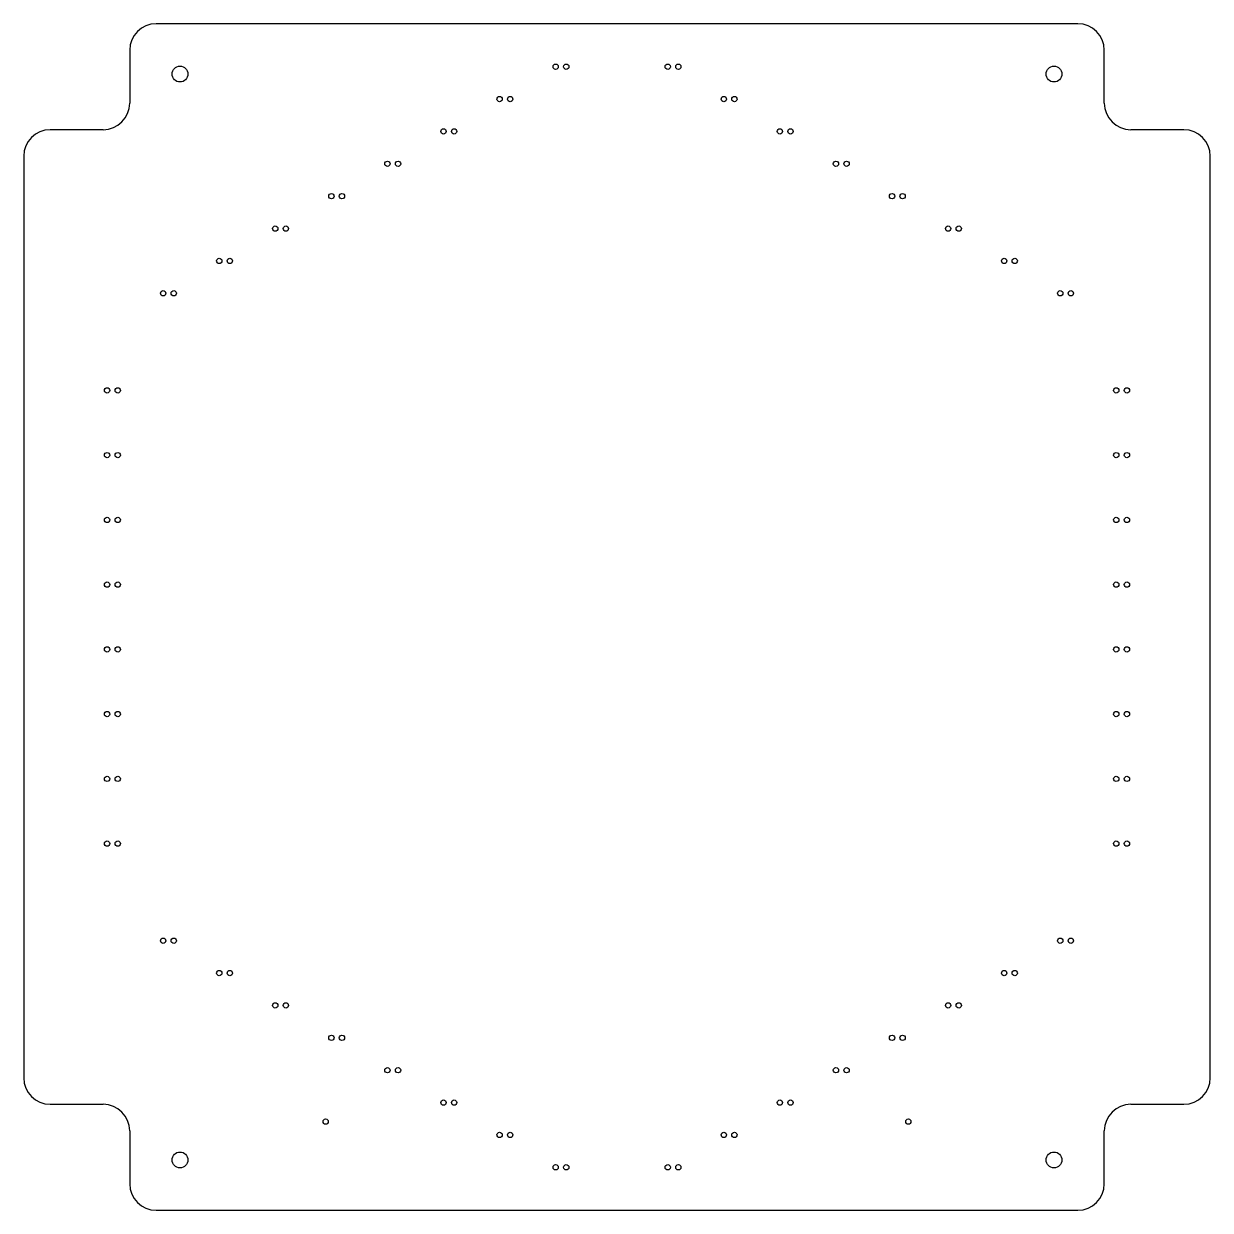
# Model space of a CAD drawing. Header units: millimetres. Extents: x -112 to 112, y -112 to 112.
import ezdxf

# ---------------------------------------------------------------- set-up
doc = ezdxf.new("R2010")
doc.units = ezdxf.units.MM

msp = doc.modelspace()

# ---------------------------------------------------------------- linework, layer by layer
for p, q in [((87, 112), (-87, 112)), ((-92, 107), (-92, 97)), ((92, 97), (92, 107)), ((-97, 92), (-107, 92)), ((107, 92), (97, 92)), ((-112, 87), (-112, -87)), ((112, -87), (112, 87)), ((-107, -92), (-97, -92)), ((97, -92), (107, -92)), ((-92, -97), (-92, -107)), ((92, -107), (92, -97)), ((-87, -112), (87, -112))]:
    msp.add_line(p, q)
for centre, radius in [((-82.5, 102.5), 1.5), ((-11.58, 103.89), 0.5), ((-9.58, 103.89), 0.5), ((9.58, 103.89), 0.5), ((11.58, 103.89), 0.5), ((82.5, 102.5), 1.5), ((-22.17, 97.78), 0.5), ((-20.17, 97.78), 0.5), ((20.17, 97.78), 0.5), ((22.17, 97.78), 0.5), ((-32.75, 91.67), 0.5), ((-30.75, 91.67), 0.5), ((30.75, 91.67), 0.5), ((32.75, 91.67), 0.5), ((-43.34, 85.56), 0.5), ((-41.34, 85.56), 0.5), ((41.34, 85.56), 0.5), ((43.34, 85.56), 0.5), ((-53.92, 79.44), 0.5), ((-51.92, 79.44), 0.5), ((51.92, 79.44), 0.5), ((53.92, 79.44), 0.5), ((-64.51, 73.33), 0.5), ((-62.51, 73.33), 0.5), ((62.51, 73.33), 0.5), ((64.51, 73.33), 0.5), ((-75.09, 67.22), 0.5), ((-73.09, 67.22), 0.5), ((73.09, 67.22), 0.5), ((75.09, 67.22), 0.5), ((-85.68, 61.11), 0.5), ((-83.68, 61.11), 0.5), ((83.68, 61.11), 0.5), ((85.68, 61.11), 0.5), ((-96.26, 42.78), 0.5), ((-94.26, 42.78), 0.5), ((94.26, 42.78), 0.5), ((96.26, 42.78), 0.5), ((-96.26, 30.56), 0.5), ((-94.26, 30.56), 0.5), ((94.26, 30.56), 0.5), ((96.26, 30.56), 0.5), ((-96.26, 18.33), 0.5), ((-94.26, 18.33), 0.5), ((94.26, 18.33), 0.5), ((96.26, 18.33), 0.5), ((-96.26, 6.11), 0.5), ((-94.26, 6.11), 0.5), ((94.26, 6.11), 0.5), ((96.26, 6.11), 0.5), ((-96.26, -6.11), 0.5), ((-94.26, -6.11), 0.5), ((94.26, -6.11), 0.5), ((96.26, -6.11), 0.5), ((-96.26, -18.33), 0.5), ((-94.26, -18.33), 0.5), ((94.26, -18.33), 0.5), ((96.26, -18.33), 0.5), ((-96.26, -30.56), 0.5), ((-94.26, -30.56), 0.5), ((94.26, -30.56), 0.5), ((96.26, -30.56), 0.5), ((-96.26, -42.78), 0.5), ((-94.26, -42.78), 0.5), ((94.26, -42.78), 0.5), ((96.26, -42.78), 0.5), ((-85.68, -61.11), 0.5), ((-83.68, -61.11), 0.5), ((83.68, -61.11), 0.5), ((85.68, -61.11), 0.5), ((-75.09, -67.22), 0.5), ((-73.09, -67.22), 0.5), ((73.09, -67.22), 0.5), ((75.09, -67.22), 0.5), ((-64.51, -73.33), 0.5), ((-62.51, -73.33), 0.5), ((62.51, -73.33), 0.5), ((64.51, -73.33), 0.5), ((-53.92, -79.44), 0.5), ((-51.92, -79.44), 0.5), ((51.92, -79.44), 0.5), ((53.92, -79.44), 0.5), ((-43.34, -85.56), 0.5), ((-41.34, -85.56), 0.5), ((41.34, -85.56), 0.5), ((43.34, -85.56), 0.5), ((-32.75, -91.67), 0.5), ((-30.75, -91.67), 0.5), ((30.75, -91.67), 0.5), ((32.75, -91.67), 0.5), ((-55, -95.26), 0.5), ((55, -95.26), 0.5), ((-22.17, -97.78), 0.5), ((-20.17, -97.78), 0.5), ((20.17, -97.78), 0.5), ((22.17, -97.78), 0.5), ((-82.5, -102.5), 1.5), ((82.5, -102.5), 1.5), ((-11.58, -103.89), 0.5), ((-9.58, -103.89), 0.5), ((9.58, -103.89), 0.5), ((11.58, -103.89), 0.5)]:
    msp.add_circle(centre, radius)
for centre, start, end in [((-87, 107), 90, 180), ((87, 107), 0, 90), ((-97, 97), -90, 0), ((97, 97), 180, 270), ((-107, 87), 90, 180), ((107, 87), 0, 90), ((-107, -87), 180, 270), ((107, -87), -90, 0), ((-97, -97), 0, 90), ((97, -97), 90, 180), ((-87, -107), 180, 270), ((87, -107), -90, 0)]:
    msp.add_arc(centre, 5, start, end)

doc.saveas('drawing.dxf')
